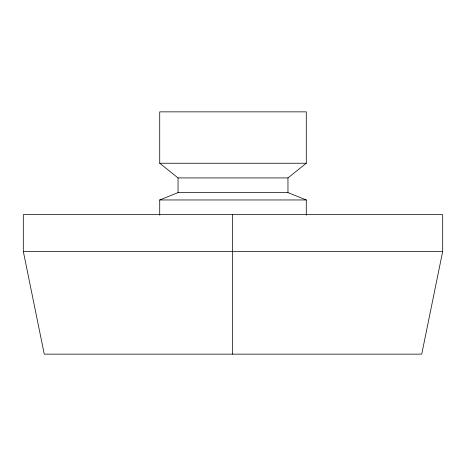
<?xml version="1.0" encoding="UTF-8"?>
<svg xmlns="http://www.w3.org/2000/svg" width="466" height="466" viewBox="0 0 466 466"><rect width="100%" height="100%" fill="white"/><g stroke="black" fill="none" stroke-linecap="round" stroke-linejoin="round"><path stroke-width="0.7" d="M442.7 251.355L421.73 354.148L44.27 354.148L23.3 251.355L23.3 214.645L442.7 214.645L442.7 251.355L23.3 251.355M287.959 177.93L306.279 163.246L306.279 111.852L159.721 111.852L159.721 163.246L178.041 177.93L287.959 177.93L287.959 192.615L306.279 199.961L306.279 215.164M159.721 215.164L159.721 199.961L178.041 192.615L287.959 192.615M159.721 163.246L306.279 163.246M159.721 199.961L306.279 199.961M232.412 354.148L232.348 214.645M178.041 177.93L178.041 192.615"/></g></svg>
